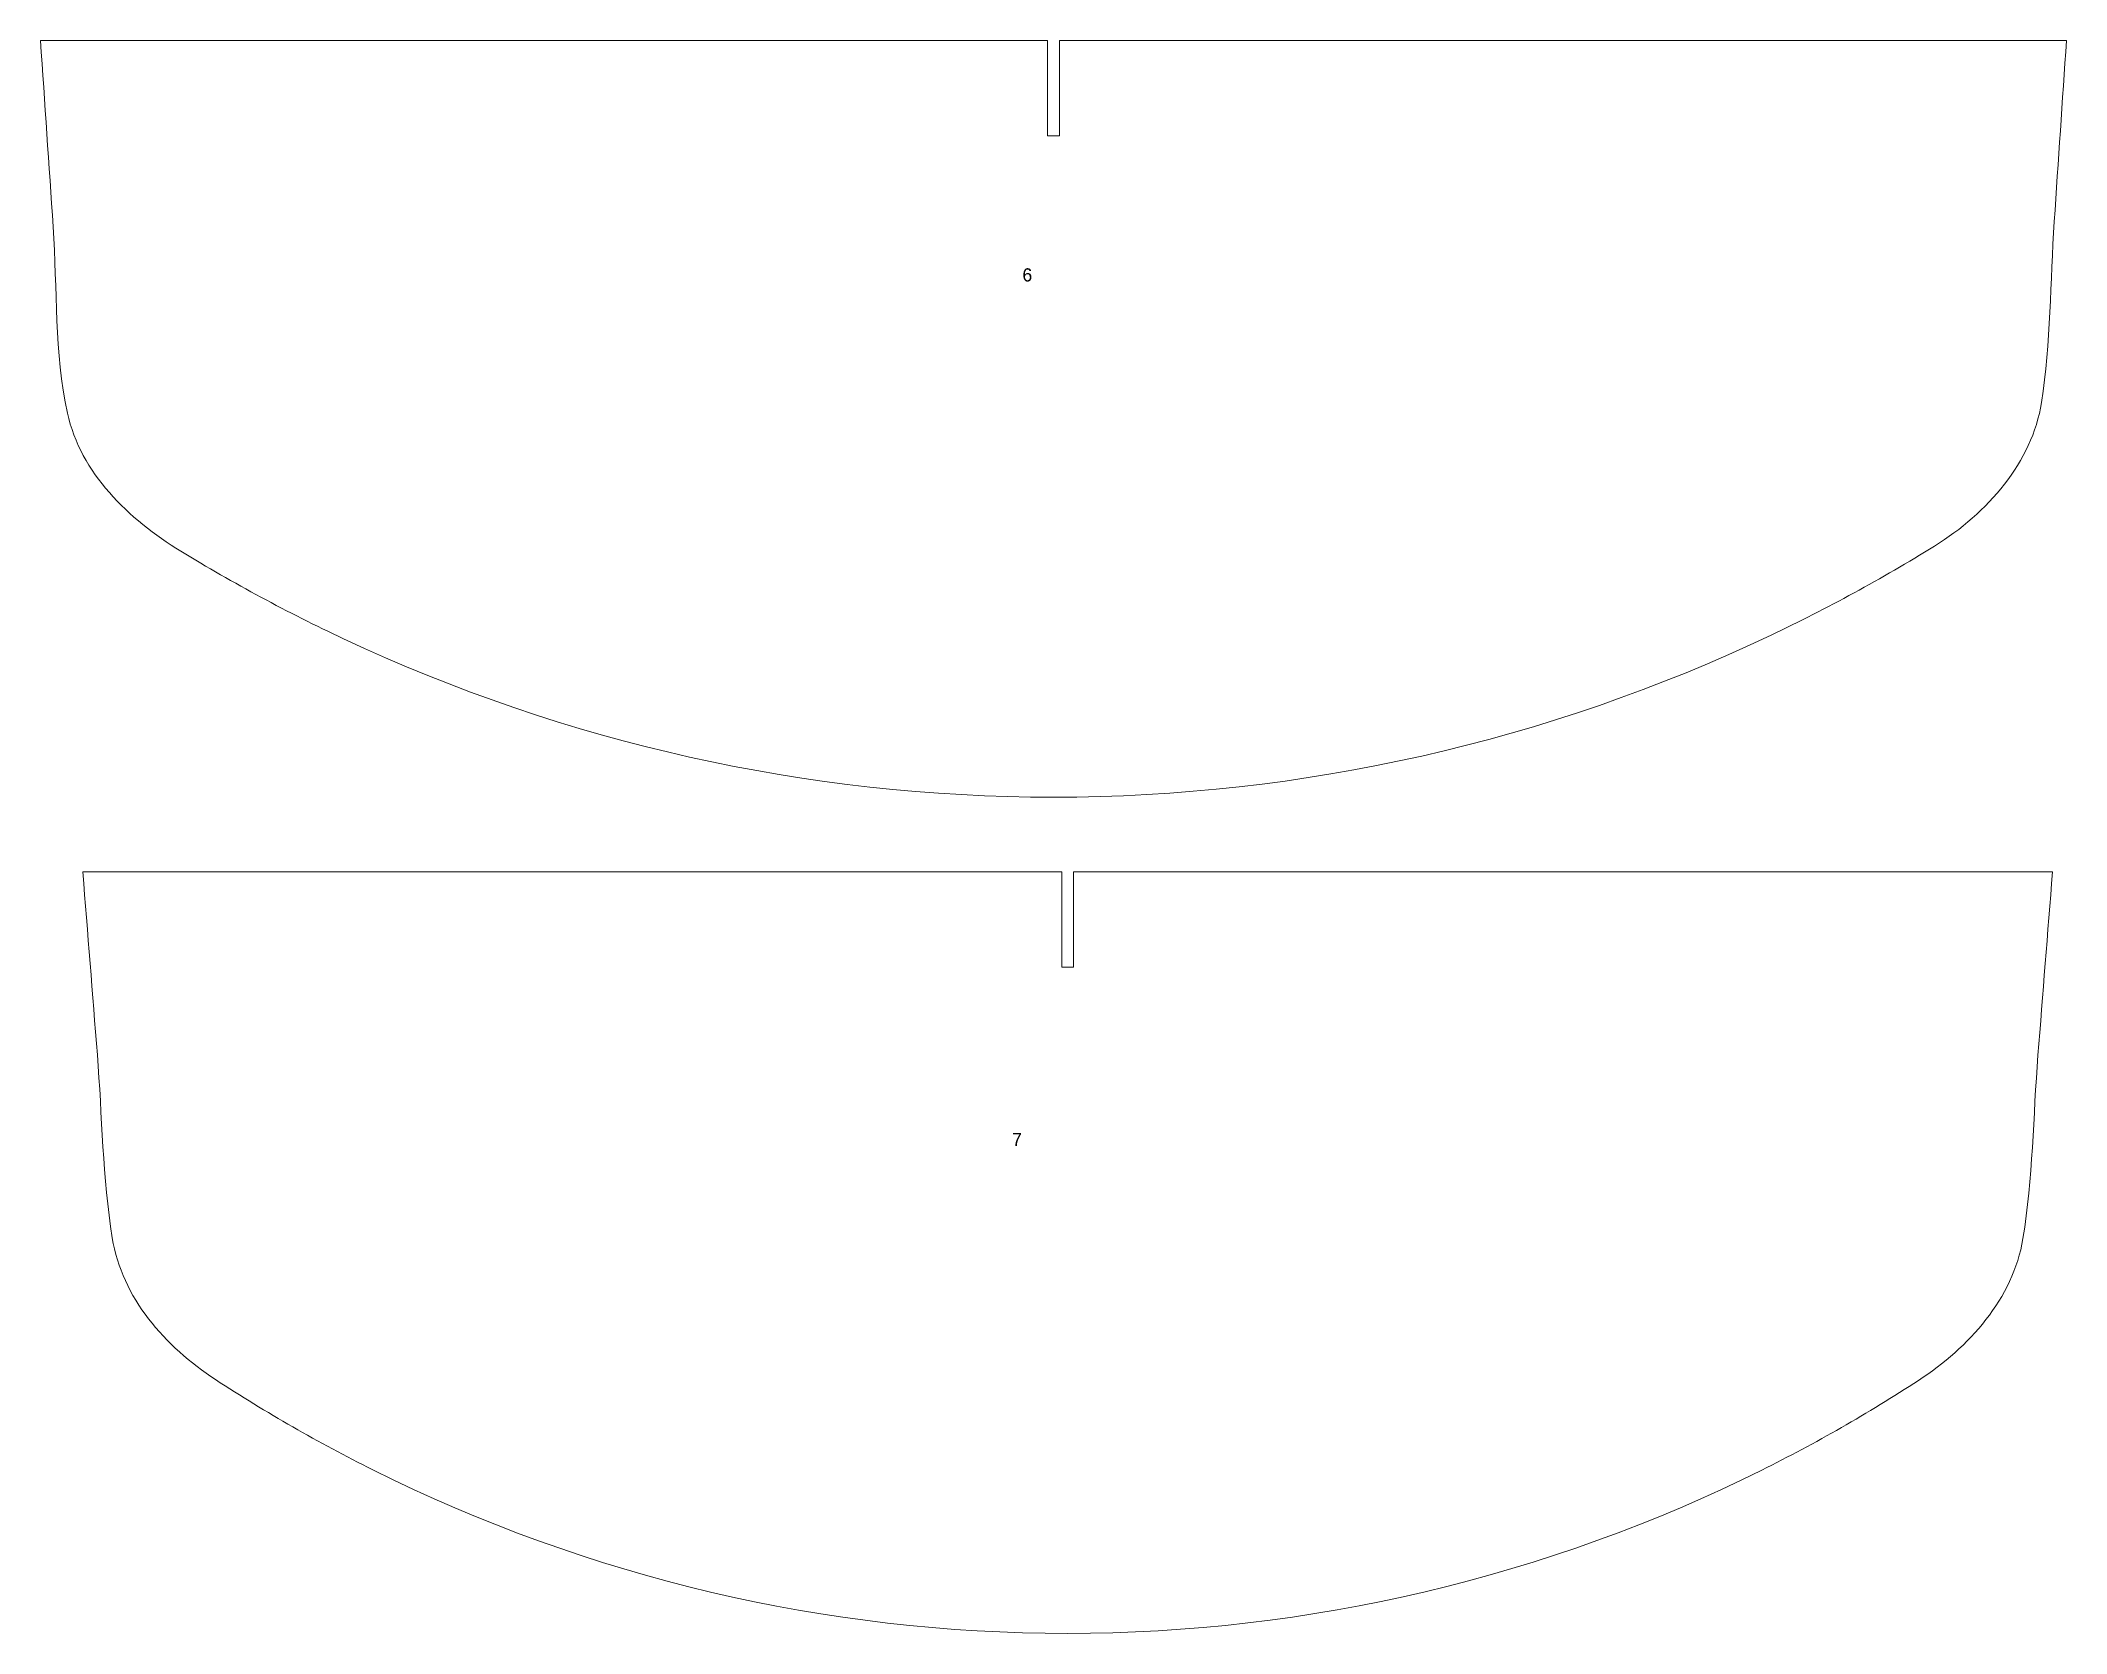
# Model space of a CAD drawing. Header units: inches. Extents: x -10.6 to 10.6, y -16.7 to 0.
import ezdxf

# ---------------------------------------------------------------- set-up
doc = ezdxf.new("R2010")
doc.units = ezdxf.units.IN
doc.header["$MEASUREMENT"] = 0

msp = doc.modelspace()

# ---------------------------------------------------------------- linework, layer by layer
at = {"color": 1, "linetype": 'Continuous', "lineweight": 0}
for p, q in [((-10.633, 0), (-0.062, 0)), ((-0.062, -1), (-0.062, 0)), ((0.062, 0), (10.633, 0)), ((0.062, 0), (0.062, -1)), ((0.062, -1), (-0.062, -1)), ((-10.189, -8.727), (0.086, -8.727)), ((0.086, -9.727), (0.086, -8.727)), ((0.211, -8.727), (10.487, -8.727)), ((0.211, -8.727), (0.211, -9.727)), ((0.211, -9.727), (0.086, -9.727))]:
    msp.add_line(p, q, dxfattribs=at)
for points, knots in [([(0, -7.943), (-2.586, -7.941), (-5.115, -7.376), (-8.038, -6.005), (-8.608, -5.698), (-9.711, -5.024), (-10.213, -4.541), (-10.487, -3.279), (-10.457, -2.609), (-10.544, -1.305), (-10.588, -0.652), (-10.633, 0)], [0, 0, 0, 0, 0.5, 0.5, 0.625, 0.625, 0.75, 0.75, 0.875, 0.875, 1, 1, 1, 1]), ([(10.633, 0), (10.59, -0.633), (10.547, -1.266), (10.462, -2.533), (10.47, -3.172), (10.272, -4.426), (9.804, -4.962), (8.693, -5.65), (8.121, -5.962), (5.18, -7.36), (2.615, -7.941), (0, -7.943)], [0, 0, 0, 0, 0.125, 0.125, 0.25, 0.25, 0.375, 0.375, 0.5, 0.5, 1, 1, 1, 1]), ([(0.149, -16.721), (-2.39, -16.72), (-4.874, -16.135), (-7.714, -14.719), (-8.265, -14.403), (-9.326, -13.709), (-9.779, -13.197), (-9.981, -11.938), (-9.986, -11.288), (-10.087, -10.007), (-10.138, -9.367), (-10.189, -8.727)], [0, 0, 0, 0, 0.5, 0.5, 0.625, 0.625, 0.75, 0.75, 0.875, 0.875, 1, 1, 1, 1]), ([(10.487, -8.727), (10.435, -9.369), (10.384, -10.01), (10.283, -11.294), (10.28, -11.946), (10.072, -13.206), (9.609, -13.719), (8.55, -14.41), (7.998, -14.726), (5.186, -16.126), (2.685, -16.72), (0.149, -16.721)], [0, 0, 0, 0, 0.125, 0.125, 0.25, 0.25, 0.375, 0.375, 0.5, 0.5, 1, 1, 1, 1])]:
    msp.add_open_spline(points, degree=3, knots=knots, dxfattribs=at)

# ---------------------------------------------------------------- texts
at = {"color": 5, "linetype": 'Continuous', "lineweight": 0, "char_height": 0.138, "attachment_point": 1}
for s, insert in [('6', (-0.326, -2.391)), ('7', (-0.434, -11.466))]:
    msp.add_mtext_dynamic_manual_height_columns(s, width=1.8706, gutter_width=0.689, heights=[0], dxfattribs=dict(at, insert=insert))

doc.saveas('drawing.dxf')
